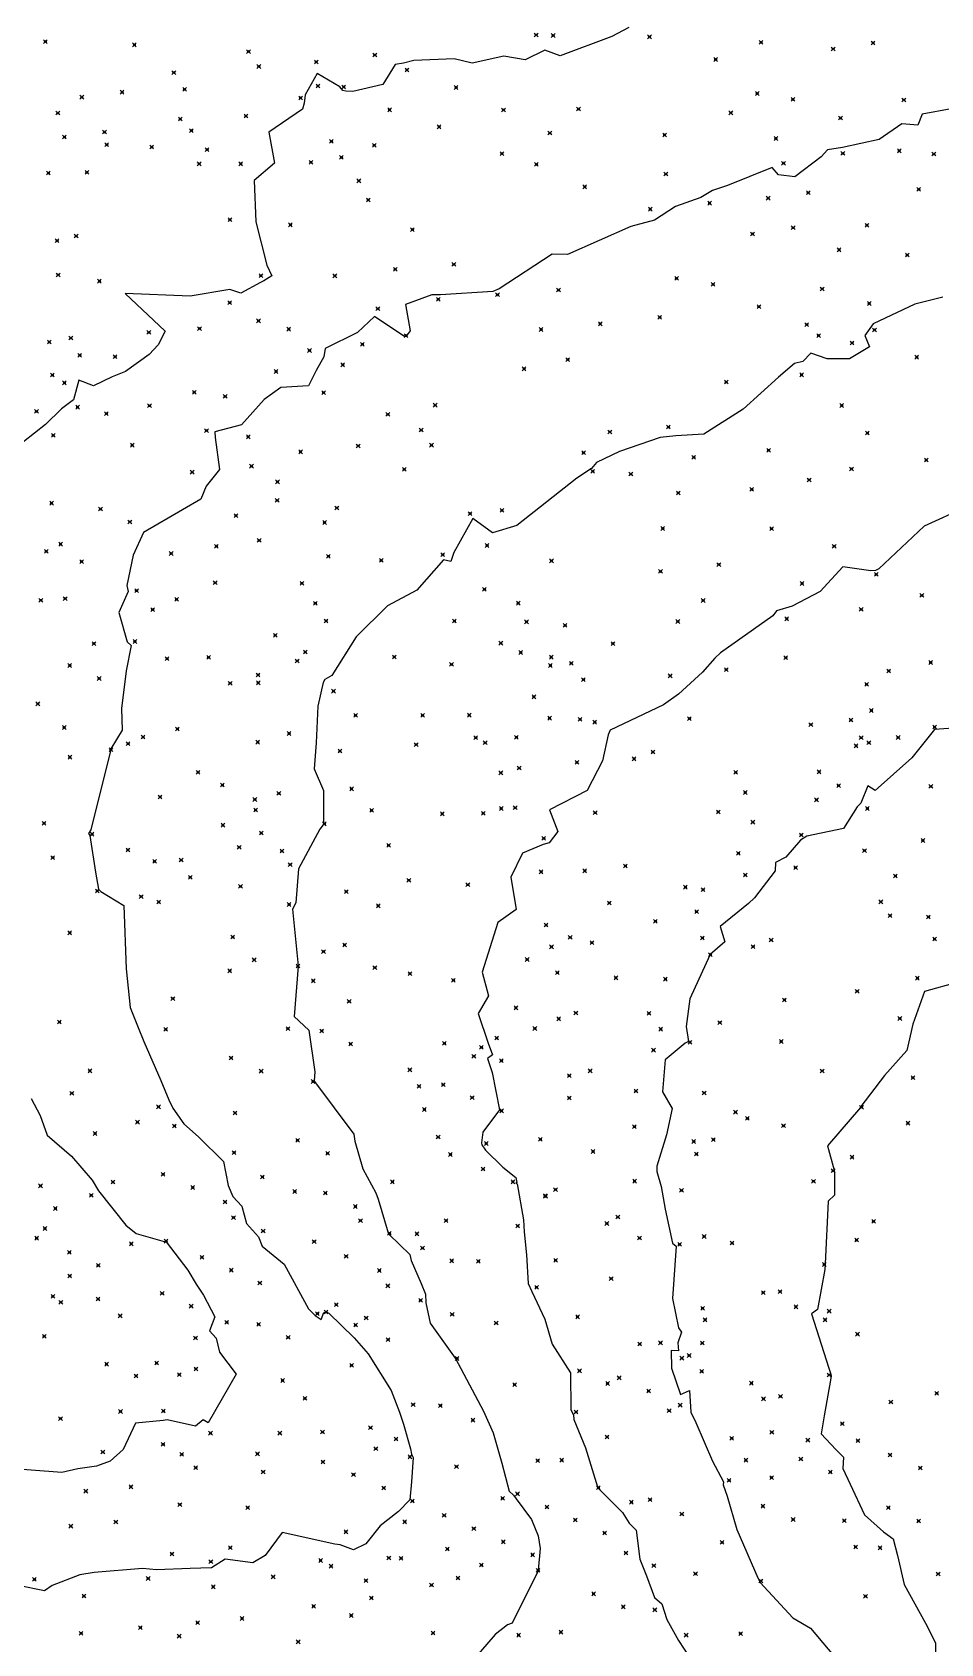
# Model space of a CAD drawing. Header units: inches. Extents: x 1411897 to 1412713, y 4930955 to 4931789.
# Drawn here: x 1412107.6 to 1412155.7, y 4931253.2 to 4931338.5 of the extents above; entities that cross this region are included whole.
import ezdxf

# ---------------------------------------------------------------- set-up
doc = ezdxf.new("R2010")
doc.units = ezdxf.units.IN
doc.header["$MEASUREMENT"] = 0
doc.header["$PDMODE"] = 35
doc.header["$PDSIZE"] = 0.1

msp = doc.modelspace()

# ---------------------------------------------------------------- linework, layer by layer
at = {"color": 2, "true_color": 0xf1eb1f}
for p, q in [((1412138.26, 4931338.297), (1412135.518, 4931337.271)), ((1412139.145, 4931338.771), (1412138.26, 4931338.297)), ((1412134.709, 4931337.567), (1412133.673, 4931337.047)), ((1412135.518, 4931337.271), (1412134.709, 4931337.567)), ((1412126.792, 4931336.807), (1412126.13, 4931335.748)), ((1412127.223, 4931336.871), (1412126.792, 4931336.807)), ((1412127.78, 4931337.021), (1412127.223, 4931336.871)), ((1412129.902, 4931337.105), (1412127.78, 4931337.021)), ((1412130.861, 4931336.882), (1412129.902, 4931337.105)), ((1412132.534, 4931337.245), (1412130.861, 4931336.882)), ((1412133.673, 4931337.047), (1412132.534, 4931337.245)), ((1412122.654, 4931336.324), (1412122.02, 4931335.204)), ((1412123.856, 4931335.628), (1412122.654, 4931336.324)), ((1412124.019, 4931335.436), (1412123.856, 4931335.628)), ((1412126.13, 4931335.748), (1412124.546, 4931335.378)), ((1412121.976, 4931334.764), (1412121.877, 4931334.438)), ((1412122.02, 4931335.204), (1412121.976, 4931334.764)), ((1412124.176, 4931335.399), (1412124.019, 4931335.436)), ((1412124.546, 4931335.378), (1412124.176, 4931335.399)), ((1412121.877, 4931334.438), (1412120.09, 4931333.225)), ((1412154.674, 4931334.17), (1412154.452, 4931333.595)), ((1412156.223, 4931334.467), (1412154.674, 4931334.17)), ((1412120.09, 4931333.225), (1412120.401, 4931331.589)), ((1412153.598, 4931333.675), (1412152.4, 4931332.835)), ((1412154.452, 4931333.595), (1412153.598, 4931333.675)), ((1412149.661, 4931332.283), (1412149.342, 4931331.912)), ((1412150.46, 4931332.418), (1412149.661, 4931332.283)), ((1412152.4, 4931332.835), (1412150.46, 4931332.418)), ((1412120.401, 4931331.589), (1412119.322, 4931330.675)), ((1412146.741, 4931331.356), (1412144.384, 4931330.4)), ((1412147.07, 4931330.963), (1412146.741, 4931331.356)), ((1412149.342, 4931331.912), (1412147.94, 4931330.865)), ((1412119.322, 4931330.675), (1412119.419, 4931328.474)), ((1412147.94, 4931330.865), (1412147.07, 4931330.963)), ((1412142.969, 4931329.776), (1412141.627, 4931329.286)), ((1412143.586, 4931330.137), (1412142.969, 4931329.776)), ((1412144.384, 4931330.4), (1412143.586, 4931330.137)), ((1412141.627, 4931329.286), (1412140.512, 4931328.565)), ((1412119.419, 4931328.474), (1412119.999, 4931326.18)), ((1412139.255, 4931328.239), (1412135.91, 4931326.757)), ((1412140.512, 4931328.565), (1412139.255, 4931328.239)), ((1412135.095, 4931326.773), (1412132.293, 4931324.931)), ((1412135.91, 4931326.757), (1412135.095, 4931326.773)), ((1412120.262, 4931325.629), (1412119.826, 4931325.349)), ((1412119.999, 4931326.18), (1412120.262, 4931325.629)), ((1412115.939, 4931324.545), (1412112.5, 4931324.691)), ((1412112.5, 4931324.691), (1412114.606, 4931322.694)), ((1412118.032, 4931324.897), (1412115.939, 4931324.545)), ((1412118.619, 4931324.711), (1412118.032, 4931324.897)), ((1412119.661, 4931325.277), (1412118.619, 4931324.711)), ((1412119.826, 4931325.349), (1412119.661, 4931325.277)), ((1412128.729, 4931324.618), (1412127.337, 4931324.109)), ((1412129.178, 4931324.623), (1412128.729, 4931324.618)), ((1412131.959, 4931324.788), (1412129.178, 4931324.623)), ((1412132.293, 4931324.931), (1412131.959, 4931324.788)), ((1412127.337, 4931324.109), (1412127.588, 4931322.716)), ((1412154.287, 4931324.119), (1412152.094, 4931323.09)), ((1412155.777, 4931324.502), (1412154.287, 4931324.119)), ((1412125.693, 4931323.475), (1412124.797, 4931322.627)), ((1412127.25, 4931322.438), (1412125.693, 4931323.475)), ((1412152.094, 4931323.09), (1412151.637, 4931322.457)), ((1412114.243, 4931321.979), (1412113.759, 4931321.462)), ((1412114.606, 4931322.694), (1412114.243, 4931321.979)), ((1412124.797, 4931322.627), (1412123.085, 4931321.768)), ((1412127.347, 4931322.404), (1412127.25, 4931322.438)), ((1412127.374, 4931322.426), (1412127.347, 4931322.404)), ((1412127.588, 4931322.716), (1412127.374, 4931322.426)), ((1412151.637, 4931322.457), (1412151.887, 4931321.869)), ((1412113.759, 4931321.462), (1412112.508, 4931320.56)), ((1412123.017, 4931321.339), (1412122.604, 4931320.617)), ((1412123.085, 4931321.768), (1412123.017, 4931321.339)), ((1412148.796, 4931321.526), (1412148.371, 4931321.082)), ((1412149.653, 4931321.236), (1412148.796, 4931321.526)), ((1412150.832, 4931321.237), (1412149.653, 4931321.236)), ((1412151.887, 4931321.869), (1412150.832, 4931321.237)), ((1412111.798, 4931320.28), (1412110.823, 4931319.807)), ((1412112.508, 4931320.56), (1412111.798, 4931320.28)), ((1412122.604, 4931320.617), (1412122.202, 4931319.795)), ((1412147.067, 4931320.263), (1412145.204, 4931318.559)), ((1412147.918, 4931320.99), (1412147.067, 4931320.263)), ((1412148.371, 4931321.082), (1412147.918, 4931320.99)), ((1412110.038, 4931320.107), (1412109.768, 4931319.06)), ((1412110.823, 4931319.807), (1412110.038, 4931320.107)), ((1412120.737, 4931319.718), (1412119.852, 4931319.082)), ((1412122.202, 4931319.795), (1412120.737, 4931319.718)), ((1412109.13, 4931318.584), (1412108.285, 4931317.757)), ((1412109.768, 4931319.06), (1412109.13, 4931318.584)), ((1412119.852, 4931319.082), (1412118.649, 4931317.733)), ((1412145.204, 4931318.559), (1412143.121, 4931317.25)), ((1412108.285, 4931317.757), (1412107.111, 4931316.838)), ((1412118.649, 4931317.733), (1412117.248, 4931317.363)), ((1412117.248, 4931317.363), (1412117.263, 4931317.064)), ((1412117.263, 4931317.064), (1412117.494, 4931315.378)), ((1412140.808, 4931317.067), (1412138.668, 4931316.319)), ((1412141.647, 4931317.146), (1412140.808, 4931317.067)), ((1412143.121, 4931317.25), (1412141.647, 4931317.146)), ((1412138.668, 4931316.319), (1412137.442, 4931315.742)), ((1412117.494, 4931315.378), (1412116.784, 4931314.493)), ((1412137.172, 4931315.419), (1412136.41, 4931314.922)), ((1412137.442, 4931315.742), (1412137.172, 4931315.419)), ((1412116.784, 4931314.493), (1412116.504, 4931313.81)), ((1412136.41, 4931314.922), (1412133.22, 4931312.415)), ((1412116.504, 4931313.81), (1412115.526, 4931313.239)), ((1412115.526, 4931313.239), (1412113.47, 4931312.043)), ((1412130.89, 4931312.777), (1412129.899, 4931310.985)), ((1412131.936, 4931312.023), (1412130.89, 4931312.777)), ((1412156.952, 4931313.369), (1412154.783, 4931312.38)), ((1412113.47, 4931312.043), (1412112.914, 4931310.841)), ((1412133.22, 4931312.415), (1412131.936, 4931312.023)), ((1412154.783, 4931312.38), (1412152.38, 4931310.118)), ((1412129.899, 4931310.985), (1412129.735, 4931310.5)), ((1412112.914, 4931310.841), (1412112.582, 4931309.234)), ((1412129.347, 4931310.593), (1412127.941, 4931308.991)), ((1412129.735, 4931310.5), (1412129.347, 4931310.593)), ((1412150.489, 4931310.215), (1412149.275, 4931308.922)), ((1412151.959, 4931310.014), (1412150.489, 4931310.215)), ((1412152.203, 4931310.019), (1412151.959, 4931310.014)), ((1412152.38, 4931310.118), (1412152.203, 4931310.019)), ((1412112.582, 4931309.234), (1412112.656, 4931308.911)), ((1412112.656, 4931308.911), (1412112.166, 4931307.803)), ((1412127.941, 4931308.991), (1412126.375, 4931308.156)), ((1412149.275, 4931308.922), (1412147.799, 4931308.138)), ((1412112.166, 4931307.803), (1412112.608, 4931306.25)), ((1412126.375, 4931308.156), (1412124.715, 4931306.522)), ((1412146.773, 4931307.632), (1412144.014, 4931305.667)), ((1412146.974, 4931307.898), (1412146.773, 4931307.632)), ((1412147.799, 4931308.138), (1412146.974, 4931307.898)), ((1412112.807, 4931306.059), (1412112.539, 4931304.725)), ((1412112.608, 4931306.25), (1412112.807, 4931306.059)), ((1412124.715, 4931306.522), (1412123.433, 4931304.467)), ((1412143.708, 4931305.38), (1412143.059, 4931304.641)), ((1412144.014, 4931305.667), (1412143.708, 4931305.38)), ((1412112.539, 4931304.725), (1412112.309, 4931302.722)), ((1412122.967, 4931304.101), (1412122.693, 4931302.852)), ((1412123.071, 4931304.264), (1412122.967, 4931304.101)), ((1412123.433, 4931304.467), (1412123.071, 4931304.264)), ((1412143.059, 4931304.641), (1412141.78, 4931303.475)), ((1412141.78, 4931303.475), (1412140.995, 4931302.921)), ((1412112.309, 4931302.722), (1412112.329, 4931301.583)), ((1412122.693, 4931302.852), (1412122.597, 4931300.907)), ((1412140.995, 4931302.921), (1412138.167, 4931301.581)), ((1412112.329, 4931301.583), (1412111.733, 4931300.595)), ((1412138.167, 4931301.581), (1412138.062, 4931301.336)), ((1412155.332, 4931301.609), (1412154.135, 4931300.104)), ((1412157.322, 4931301.745), (1412155.332, 4931301.609)), ((1412122.597, 4931300.907), (1412122.498, 4931299.525)), ((1412138.062, 4931301.336), (1412137.752, 4931299.954)), ((1412111.727, 4931300.548), (1412110.675, 4931296.297)), ((1412111.733, 4931300.595), (1412111.725, 4931300.557)), ((1412111.725, 4931300.557), (1412111.727, 4931300.548)), ((1412137.752, 4931299.954), (1412136.943, 4931298.392)), ((1412154.135, 4931300.104), (1412152.191, 4931298.378)), ((1412122.498, 4931299.525), (1412123.001, 4931298.378)), ((1412123.001, 4931298.378), (1412122.985, 4931296.657)), ((1412136.943, 4931298.392), (1412134.953, 4931297.359)), ((1412151.808, 4931298.633), (1412151.434, 4931297.705)), ((1412152.191, 4931298.378), (1412151.808, 4931298.633)), ((1412134.953, 4931297.359), (1412135.392, 4931296.221)), ((1412151.234, 4931297.523), (1412150.523, 4931296.373)), ((1412151.434, 4931297.705), (1412151.234, 4931297.523)), ((1412122.969, 4931296.574), (1412122.799, 4931296.332)), ((1412122.985, 4931296.657), (1412122.969, 4931296.574)), ((1412150.523, 4931296.373), (1412148.568, 4931295.959)), ((1412110.675, 4931296.297), (1412110.548, 4931296.114)), ((1412110.548, 4931296.114), (1412110.622, 4931296)), ((1412110.622, 4931296), (1412110.927, 4931294.07)), ((1412122.799, 4931296.332), (1412121.674, 4931294.246)), ((1412134.624, 4931295.518), (1412133.528, 4931295.075)), ((1412134.939, 4931295.621), (1412134.624, 4931295.518)), ((1412135.392, 4931296.221), (1412134.939, 4931295.621)), ((1412148.233, 4931295.759), (1412147.458, 4931294.857)), ((1412148.568, 4931295.959), (1412148.233, 4931295.759)), ((1412133.528, 4931295.075), (1412132.909, 4931293.799)), ((1412147.458, 4931294.857), (1412146.921, 4931294.566)), ((1412110.927, 4931294.07), (1412111.089, 4931293.163)), ((1412121.674, 4931294.246), (1412121.531, 4931292.431)), ((1412146.891, 4931294.14), (1412145.8, 4931292.705)), ((1412146.921, 4931294.566), (1412146.891, 4931294.14)), ((1412111.089, 4931293.163), (1412111.204, 4931293.046)), ((1412111.204, 4931293.046), (1412112.415, 4931292.3)), ((1412132.909, 4931293.799), (1412133.183, 4931292.08)), ((1412112.415, 4931292.3), (1412112.549, 4931288.945)), ((1412121.531, 4931292.431), (1412121.348, 4931292.106)), ((1412121.348, 4931292.106), (1412121.655, 4931289.098)), ((1412145.483, 4931292.404), (1412143.995, 4931291.193)), ((1412145.8, 4931292.705), (1412145.483, 4931292.404)), ((1412132.222, 4931291.393), (1412131.39, 4931288.769)), ((1412133.183, 4931292.08), (1412132.222, 4931291.393)), ((1412143.995, 4931291.193), (1412144.23, 4931290.377)), ((1412143.439, 4931289.673), (1412142.387, 4931287.364)), ((1412143.464, 4931289.702), (1412143.439, 4931289.673)), ((1412144.23, 4931290.377), (1412143.464, 4931289.702)), ((1412112.549, 4931288.945), (1412112.757, 4931286.903)), ((1412121.65, 4931289.081), (1412121.448, 4931286.418)), ((1412121.655, 4931289.098), (1412121.65, 4931289.081)), ((1412131.39, 4931288.769), (1412131.727, 4931287.521)), ((1412156.582, 4931288.239), (1412154.796, 4931287.754)), ((1412131.727, 4931287.521), (1412131.187, 4931286.581)), ((1412142.387, 4931287.364), (1412142.187, 4931285.901)), ((1412154.796, 4931287.754), (1412154.188, 4931286.02)), ((1412112.757, 4931286.903), (1412113.19, 4931285.84)), ((1412121.448, 4931286.418), (1412122.224, 4931285.705)), ((1412131.187, 4931286.581), (1412131.716, 4931285.011)), ((1412113.19, 4931285.84), (1412113.481, 4931285.107)), ((1412122.224, 4931285.705), (1412122.528, 4931283.49)), ((1412142.187, 4931285.901), (1412142.307, 4931285.097)), ((1412154.188, 4931286.02), (1412153.874, 4931284.619)), ((1412113.481, 4931285.107), (1412114.39, 4931283.038)), ((1412131.716, 4931285.011), (1412131.944, 4931284.392)), ((1412142.133, 4931285.004), (1412141.071, 4931284.125)), ((1412142.307, 4931285.097), (1412142.133, 4931285.004)), ((1412153.874, 4931284.619), (1412152.692, 4931283.292)), ((1412131.944, 4931284.392), (1412131.68, 4931284.2)), ((1412131.68, 4931284.2), (1412131.923, 4931283.467)), ((1412141.071, 4931284.125), (1412140.934, 4931282.441)), ((1412114.39, 4931283.038), (1412114.807, 4931282.009)), ((1412122.528, 4931283.49), (1412122.5, 4931283.04)), ((1412122.5, 4931283.04), (1412122.513, 4931282.989)), ((1412122.513, 4931282.989), (1412122.512, 4931282.977)), ((1412122.512, 4931282.977), (1412124.599, 4931280.199)), ((1412131.923, 4931283.467), (1412132.3, 4931281.484)), ((1412152.692, 4931283.292), (1412151.428, 4931281.659)), ((1412107.513, 4931282.09), (1412107.993, 4931281.178)), ((1412114.807, 4931282.009), (1412115.022, 4931281.58)), ((1412140.934, 4931282.441), (1412141.449, 4931281.56)), ((1412107.993, 4931281.178), (1412108.363, 4931280.15)), ((1412115.022, 4931281.58), (1412115.599, 4931280.737)), ((1412132.3, 4931281.484), (1412131.423, 4931280.308)), ((1412141.449, 4931281.56), (1412141.151, 4931280.168)), ((1412151.413, 4931281.606), (1412149.662, 4931279.578)), ((1412151.428, 4931281.659), (1412151.413, 4931281.606)), ((1412115.599, 4931280.737), (1412116.371, 4931280.063)), ((1412124.599, 4931280.199), (1412124.65, 4931279.832)), ((1412131.423, 4931280.308), (1412131.352, 4931279.734)), ((1412141.151, 4931280.168), (1412140.637, 4931278.499)), ((1412108.363, 4931280.15), (1412109.65, 4931279.032)), ((1412116.371, 4931280.063), (1412117.702, 4931278.748)), ((1412124.65, 4931279.832), (1412125.075, 4931278.359)), ((1412131.352, 4931279.734), (1412131.369, 4931279.626)), ((1412131.369, 4931279.626), (1412131.566, 4931279.352)), ((1412131.566, 4931279.352), (1412132.478, 4931278.451)), ((1412149.662, 4931279.578), (1412150.018, 4931278.294)), ((1412109.65, 4931279.032), (1412110.749, 4931277.767)), ((1412117.702, 4931278.748), (1412117.94, 4931277.48)), ((1412140.637, 4931278.499), (1412140.639, 4931278.226)), ((1412110.749, 4931277.767), (1412111.09, 4931277.197)), ((1412125.075, 4931278.359), (1412125.758, 4931277.085)), ((1412132.478, 4931278.451), (1412133.165, 4931277.895)), ((1412133.165, 4931277.895), (1412133.232, 4931277.631)), ((1412133.232, 4931277.631), (1412133.17, 4931277.606)), ((1412133.17, 4931277.606), (1412133.241, 4931277.571)), ((1412140.639, 4931278.226), (1412140.873, 4931277.431)), ((1412150.018, 4931278.294), (1412150.036, 4931278.177)), ((1412150.036, 4931278.177), (1412150.04, 4931276.96)), ((1412111.09, 4931277.197), (1412112.526, 4931275.383)), ((1412117.94, 4931277.48), (1412118.199, 4931276.889)), ((1412118.199, 4931276.889), (1412118.661, 4931276.385)), ((1412125.758, 4931277.085), (1412125.879, 4931276.747)), ((1412133.241, 4931277.571), (1412133.578, 4931275.667)), ((1412140.873, 4931277.431), (1412141.069, 4931276.232)), ((1412150.04, 4931276.96), (1412149.702, 4931276.648)), ((1412118.661, 4931276.385), (1412118.916, 4931275.47)), ((1412125.879, 4931276.747), (1412126.422, 4931274.975)), ((1412141.069, 4931276.232), (1412141.473, 4931274.419)), ((1412149.702, 4931276.648), (1412149.551, 4931273.338)), ((1412112.526, 4931275.383), (1412113.068, 4931274.934)), ((1412118.916, 4931275.47), (1412119.551, 4931274.765)), ((1412133.578, 4931275.667), (1412133.611, 4931275.031)), ((1412113.068, 4931274.934), (1412114.558, 4931274.522)), ((1412114.558, 4931274.522), (1412114.657, 4931274.491)), ((1412114.657, 4931274.491), (1412115.805, 4931272.997)), ((1412119.551, 4931274.765), (1412119.748, 4931274.268)), ((1412119.748, 4931274.268), (1412120.918, 4931273.307)), ((1412126.422, 4931274.975), (1412126.426, 4931274.921)), ((1412126.426, 4931274.921), (1412126.464, 4931274.889)), ((1412126.464, 4931274.889), (1412127.562, 4931273.822)), ((1412133.611, 4931275.031), (1412133.744, 4931273.801)), ((1412141.653, 4931274.267), (1412141.46, 4931271.499)), ((1412141.473, 4931274.419), (1412141.653, 4931274.267)), ((1412127.562, 4931273.822), (1412127.629, 4931273.513)), ((1412127.629, 4931273.513), (1412128.162, 4931272.294)), ((1412133.744, 4931273.801), (1412133.824, 4931272.29)), ((1412115.805, 4931272.997), (1412116.247, 4931272.257)), ((1412120.918, 4931273.307), (1412122.194, 4931270.953)), ((1412149.529, 4931273.026), (1412149.134, 4931270.912)), ((1412149.551, 4931273.338), (1412149.529, 4931273.026)), ((1412116.247, 4931272.257), (1412116.642, 4931271.678)), ((1412116.642, 4931271.678), (1412117.243, 4931270.523)), ((1412128.162, 4931272.294), (1412128.392, 4931271.732)), ((1412128.392, 4931271.732), (1412128.408, 4931271.277)), ((1412133.824, 4931272.29), (1412134.018, 4931271.868)), ((1412134.018, 4931271.868), (1412134.716, 4931270.398)), ((1412122.194, 4931270.953), (1412122.552, 4931270.604)), ((1412123.007, 4931270.759), (1412123.158, 4931270.8)), ((1412123.158, 4931270.8), (1412123.273, 4931270.717)), ((1412128.408, 4931271.277), (1412128.632, 4931270.198)), ((1412141.46, 4931271.499), (1412141.789, 4931269.937)), ((1412149.134, 4931270.912), (1412148.827, 4931270.689)), ((1412117.243, 4931270.523), (1412116.96, 4931269.782)), ((1412122.552, 4931270.604), (1412122.877, 4931270.386)), ((1412122.877, 4931270.386), (1412123.007, 4931270.759)), ((1412123.273, 4931270.717), (1412124.623, 4931269.414)), ((1412128.632, 4931270.198), (1412129.964, 4931268.346)), ((1412134.716, 4931270.398), (1412135.097, 4931269.082)), ((1412141.789, 4931269.937), (1412141.941, 4931269.724)), ((1412148.827, 4931270.689), (1412149.733, 4931267.809)), ((1412116.96, 4931269.782), (1412117.315, 4931269.399)), ((1412117.315, 4931269.399), (1412117.495, 4931268.662)), ((1412124.623, 4931269.414), (1412125.355, 4931268.577)), ((1412135.097, 4931269.082), (1412136.061, 4931267.568)), ((1412141.941, 4931269.724), (1412141.753, 4931269.146)), ((1412141.753, 4931269.146), (1412141.789, 4931268.727)), ((1412117.495, 4931268.662), (1412118.364, 4931267.488)), ((1412125.355, 4931268.577), (1412126.579, 4931266.621)), ((1412129.964, 4931268.346), (1412130.015, 4931268.273)), ((1412130.015, 4931268.273), (1412130.026, 4931268.224)), ((1412130.026, 4931268.224), (1412130.126, 4931268.064)), ((1412141.789, 4931268.727), (1412141.398, 4931268.743)), ((1412141.398, 4931268.743), (1412141.417, 4931267.803)), ((1412118.364, 4931267.488), (1412116.885, 4931264.921)), ((1412130.126, 4931268.064), (1412131.458, 4931265.535)), ((1412136.061, 4931267.568), (1412136.079, 4931265.615)), ((1412141.417, 4931267.803), (1412141.891, 4931266.418)), ((1412149.733, 4931267.809), (1412149.824, 4931267.542)), ((1412149.824, 4931267.542), (1412149.863, 4931267.405)), ((1412149.863, 4931267.405), (1412149.833, 4931267.176)), ((1412126.579, 4931266.621), (1412127.01, 4931265.486)), ((1412141.891, 4931266.418), (1412142.364, 4931266.626)), ((1412142.364, 4931266.626), (1412142.433, 4931265.489)), ((1412149.833, 4931267.176), (1412149.49, 4931265.296)), ((1412113.044, 4931264.906), (1412112.395, 4931263.509)), ((1412114.514, 4931265.043), (1412113.044, 4931264.906)), ((1412114.717, 4931265.075), (1412114.514, 4931265.043)), ((1412116.224, 4931264.739), (1412114.717, 4931265.075)), ((1412116.629, 4931265.085), (1412116.224, 4931264.739)), ((1412116.885, 4931264.921), (1412116.629, 4931265.085)), ((1412127.01, 4931265.486), (1412127.222, 4931264.843)), ((1412127.222, 4931264.843), (1412127.596, 4931263.543)), ((1412131.458, 4931265.535), (1412131.975, 4931264.389)), ((1412136.079, 4931265.615), (1412136.225, 4931265.319)), ((1412136.225, 4931265.319), (1412136.242, 4931265.093)), ((1412136.242, 4931265.093), (1412136.867, 4931263.589)), ((1412142.433, 4931265.489), (1412142.698, 4931264.939)), ((1412142.698, 4931264.939), (1412143.59, 4931262.883)), ((1412149.49, 4931265.296), (1412149.331, 4931264.335)), ((1412131.975, 4931264.389), (1412132.437, 4931262.779)), ((1412149.331, 4931264.335), (1412150.115, 4931263.509)), ((1412112.395, 4931263.509), (1412111.706, 4931262.881)), ((1412127.596, 4931263.543), (1412127.656, 4931263.265)), ((1412127.656, 4931263.265), (1412127.734, 4931263.085)), ((1412136.867, 4931263.589), (1412137.49, 4931261.527)), ((1412150.115, 4931263.509), (1412150.523, 4931263.109)), ((1412150.523, 4931263.109), (1412150.488, 4931262.502)), ((1412109.135, 4931262.289), (1412105.897, 4931262.543)), ((1412109.996, 4931262.488), (1412109.135, 4931262.289)), ((1412110.984, 4931262.621), (1412109.996, 4931262.488)), ((1412111.706, 4931262.881), (1412110.984, 4931262.621)), ((1412127.734, 4931263.085), (1412127.644, 4931261.794)), ((1412132.437, 4931262.779), (1412132.827, 4931261.304)), ((1412143.59, 4931262.883), (1412144.16, 4931261.797)), ((1412150.488, 4931262.502), (1412150.863, 4931261.671)), ((1412127.644, 4931261.794), (1412127.56, 4931260.844)), ((1412137.49, 4931261.527), (1412137.521, 4931261.483)), ((1412137.521, 4931261.483), (1412137.525, 4931261.47)), ((1412137.525, 4931261.47), (1412137.547, 4931261.441)), ((1412137.547, 4931261.441), (1412138.817, 4931260.177)), ((1412144.16, 4931261.797), (1412144.14, 4931261.642)), ((1412144.14, 4931261.642), (1412144.367, 4931261.043)), ((1412150.863, 4931261.671), (1412151.625, 4931260.055)), ((1412127.56, 4931260.844), (1412126.956, 4931260.218)), ((1412132.827, 4931261.304), (1412133.057, 4931261.098)), ((1412133.057, 4931261.098), (1412133.184, 4931260.903)), ((1412133.184, 4931260.903), (1412134.001, 4931259.807)), ((1412144.367, 4931261.043), (1412144.866, 4931259.28)), ((1412126.956, 4931260.218), (1412125.994, 4931259.459)), ((1412134.001, 4931259.807), (1412134.363, 4931258.938)), ((1412138.817, 4931260.177), (1412139.17, 4931259.607)), ((1412151.625, 4931260.055), (1412152.625, 4931259.149)), ((1412120.798, 4931259.111), (1412119.911, 4931257.905)), ((1412123.597, 4931258.489), (1412120.798, 4931259.111)), ((1412125.994, 4931259.459), (1412125.239, 4931258.506)), ((1412134.363, 4931258.938), (1412134.466, 4931258.263)), ((1412139.17, 4931259.607), (1412139.544, 4931259.229)), ((1412139.544, 4931259.229), (1412139.74, 4931257.695)), ((1412144.866, 4931259.28), (1412145.981, 4931256.709)), ((1412152.625, 4931259.149), (1412153.14, 4931258.781)), ((1412123.877, 4931258.453), (1412123.597, 4931258.489)), ((1412124.574, 4931258.19), (1412123.877, 4931258.453)), ((1412125.239, 4931258.506), (1412124.574, 4931258.19)), ((1412134.466, 4931258.263), (1412134.358, 4931257.121)), ((1412153.14, 4931258.781), (1412153.367, 4931257.889)), ((1412113.409, 4931257.207), (1412110.847, 4931256.994)), ((1412114.159, 4931257.144), (1412113.409, 4931257.207)), ((1412115.932, 4931257.216), (1412114.159, 4931257.144)), ((1412117.062, 4931257.24), (1412115.932, 4931257.216)), ((1412117.796, 4931257.703), (1412117.062, 4931257.24)), ((1412119.249, 4931257.503), (1412117.796, 4931257.703)), ((1412119.911, 4931257.905), (1412119.249, 4931257.503)), ((1412139.74, 4931257.695), (1412140.081, 4931256.823)), ((1412153.367, 4931257.889), (1412153.736, 4931256.37)), ((1412108.22, 4931256.019), (1412106.836, 4931256.303)), ((1412108.631, 4931256.314), (1412108.22, 4931256.019)), ((1412110.101, 4931256.871), (1412108.631, 4931256.314)), ((1412110.847, 4931256.994), (1412110.101, 4931256.871)), ((1412134.324, 4931257.022), (1412132.987, 4931254.307)), ((1412134.367, 4931257.065), (1412134.324, 4931257.022)), ((1412134.358, 4931257.121), (1412134.36, 4931257.116)), ((1412134.36, 4931257.116), (1412134.377, 4931257.099)), ((1412134.377, 4931257.099), (1412134.367, 4931257.065)), ((1412140.081, 4931256.823), (1412140.516, 4931255.667)), ((1412145.981, 4931256.709), (1412146.063, 4931256.558)), ((1412146.063, 4931256.558), (1412146.108, 4931256.468)), ((1412146.108, 4931256.468), (1412147.839, 4931254.59)), ((1412153.736, 4931256.37), (1412154.853, 4931254.323)), ((1412140.516, 4931255.667), (1412140.893, 4931255.342)), ((1412140.893, 4931255.342), (1412141.165, 4931254.508)), ((1412147.839, 4931254.59), (1412148.762, 4931254.047)), ((1412132.739, 4931254.226), (1412132.073, 4931253.71)), ((1412132.987, 4931254.307), (1412132.739, 4931254.226)), ((1412141.165, 4931254.508), (1412141.774, 4931253.397)), ((1412148.762, 4931254.047), (1412150.647, 4931251.831)), ((1412154.853, 4931254.323), (1412155.38, 4931253.281)), ((1412132.073, 4931253.71), (1412130.972, 4931252.42)), ((1412141.774, 4931253.397), (1412142.676, 4931252.03)), ((1412155.38, 4931253.281), (1412155.367, 4931251.33))]:
    msp.add_line(p, q, dxfattribs=at)
for p in [(1412134.25, 4931338.37), (1412135.15, 4931338.34), (1412140.25, 4931338.27), (1412108.27, 4931338.02), (1412112.98, 4931337.85), (1412119.02, 4931337.49), (1412125.71, 4931337.31), (1412146.15, 4931337.98), (1412149.97, 4931337.63), (1412152.08, 4931337.95), (1412115.07, 4931336.38), (1412119.57, 4931336.7), (1412122.61, 4931336.94), (1412127.41, 4931336.52), (1412143.75, 4931337.07), (1412122.7, 4931335.67), (1412124.06, 4931335.62), (1412130.01, 4931335.59), (1412110.2, 4931335.08), (1412112.33, 4931335.34), (1412115.64, 4931335.49), (1412121.78, 4931335.04), (1412145.95, 4931335.27), (1412147.84, 4931334.96), (1412153.71, 4931334.93), (1412108.93, 4931334.24), (1412115.41, 4931333.92), (1412118.89, 4931334.08), (1412126.49, 4931334.41), (1412132.52, 4931334.4), (1412136.49, 4931334.45), (1412144.55, 4931334.25), (1412150.36, 4931333.97), (1412109.28, 4931332.97), (1412111.4, 4931333.23), (1412116, 4931333.31), (1412129.11, 4931333.51), (1412134.97, 4931333.18), (1412141.05, 4931333.08), (1412111.52, 4931332.56), (1412113.9, 4931332.44), (1412116.83, 4931332.3), (1412123.41, 4931332.74), (1412125.68, 4931332.53), (1412132.44, 4931332.09), (1412146.94, 4931332.89), (1412150.48, 4931332.1), (1412153.47, 4931332.24), (1412116.41, 4931331.55), (1412118.61, 4931331.55), (1412122.33, 4931331.63), (1412123.94, 4931331.89), (1412134.26, 4931331.52), (1412147.34, 4931331.58), (1412155.3, 4931332.07), (1412108.43, 4931331.06), (1412110.47, 4931331.1), (1412124.86, 4931330.65), (1412141.11, 4931331.01), (1412125.36, 4931329.64), (1412136.82, 4931330.33), (1412146.53, 4931329.73), (1412148.65, 4931330.02), (1412154.5, 4931330.2), (1412140.29, 4931329.15), (1412143.43, 4931329.47), (1412118.04, 4931328.59), (1412121.24, 4931328.32), (1412127.7, 4931328.07), (1412145.7, 4931327.84), (1412147.85, 4931328.17), (1412151.76, 4931328.3), (1412108.89, 4931327.48), (1412109.9, 4931327.73), (1412150.28, 4931327), (1412129.89, 4931326.23), (1412153.89, 4931326.72), (1412108.95, 4931325.67), (1412111.13, 4931325.34), (1412119.68, 4931325.63), (1412123.59, 4931325.62), (1412126.79, 4931325.97), (1412141.68, 4931325.49), (1412132.2, 4931324.62), (1412135.43, 4931324.87), (1412143.61, 4931325.17), (1412149.39, 4931324.93), (1412118.03, 4931324.2), (1412125.87, 4931323.88), (1412129.07, 4931324.38), (1412146.04, 4931323.99), (1412151.88, 4931324.16), (1412116.43, 4931322.83), (1412119.55, 4931323.24), (1412121.15, 4931322.8), (1412134.51, 4931322.78), (1412137.64, 4931323.08), (1412140.79, 4931323.43), (1412148.57, 4931323.04), (1412152.16, 4931322.76), (1412108.48, 4931322.12), (1412109.62, 4931322.33), (1412113.75, 4931322.63), (1412125.05, 4931322), (1412127.36, 4931322.46), (1412149.2, 4931322.46), (1412150.97, 4931322.07), (1412110.09, 4931321.42), (1412111.96, 4931321.34), (1412122.25, 4931321.67), (1412135.92, 4931321.19), (1412154.39, 4931321.32), (1412108.64, 4931320.37), (1412120.48, 4931320.56), (1412124.01, 4931320.91), (1412133.61, 4931320.7), (1412148.3, 4931320.38), (1412109.28, 4931319.96), (1412116.15, 4931319.46), (1412123, 4931319.44), (1412144.31, 4931320), (1412107.8, 4931318.45), (1412109.98, 4931318.67), (1412113.78, 4931318.75), (1412117.79, 4931319.24), (1412128.9, 4931318.78), (1412150.42, 4931318.76), (1412111.5, 4931318.33), (1412126.4, 4931318.29), (1412141.25, 4931317.62), (1412108.69, 4931317.18), (1412116.8, 4931317.43), (1412119.01, 4931317.1), (1412128.16, 4931317.46), (1412138.15, 4931317.36), (1412151.78, 4931317.3), (1412112.87, 4931316.66), (1412121.78, 4931316.31), (1412124.83, 4931316.62), (1412128.71, 4931316.66), (1412136.76, 4931316.26), (1412142.59, 4931316.02), (1412146.55, 4931316.39), (1412116.04, 4931315.23), (1412119.18, 4931315.55), (1412127.27, 4931315.38), (1412137.24, 4931315.28), (1412139.26, 4931315.13), (1412150.94, 4931315.4), (1412154.9, 4931315.87), (1412120.56, 4931314.72), (1412145.66, 4931314.32), (1412148.7, 4931314.82), (1412108.6, 4931313.59), (1412120.54, 4931313.74), (1412123.7, 4931313.34), (1412141.77, 4931314.13), (1412111.19, 4931313.28), (1412112.74, 4931312.6), (1412118.36, 4931312.93), (1412123.05, 4931312.57), (1412130.75, 4931313.04), (1412132.44, 4931313.21), (1412119.59, 4931311.62), (1412140.95, 4931312.25), (1412146.71, 4931312.24), (1412108.32, 4931311.04), (1412109.08, 4931311.42), (1412114.93, 4931310.93), (1412117.32, 4931311.31), (1412123.25, 4931310.78), (1412129.3, 4931310.86), (1412131.65, 4931311.35), (1412150.02, 4931311.31), (1412110.19, 4931310.5), (1412126.05, 4931310.56), (1412135.06, 4931310.54), (1412140.83, 4931309.98), (1412143.92, 4931310.34), (1412117.26, 4931309.38), (1412121.85, 4931309.35), (1412148.32, 4931309.34), (1412152.25, 4931309.82), (1412108.03, 4931308.45), (1412109.32, 4931308.54), (1412113.1, 4931308.96), (1412115.22, 4931308.5), (1412122.56, 4931308.29), (1412131.51, 4931309.03), (1412133.3, 4931308.3), (1412143.09, 4931308.44), (1412154.66, 4931308.71), (1412113.95, 4931307.96), (1412123.13, 4931307.36), (1412147.51, 4931307.47), (1412151.45, 4931307.97), (1412120.44, 4931306.6), (1412129.92, 4931307.35), (1412133.74, 4931307.31), (1412135.78, 4931307.12), (1412141.75, 4931307.33), (1412110.84, 4931306.16), (1412113.01, 4931306.27), (1412122.03, 4931305.71), (1412132.38, 4931306.18), (1412133.43, 4931305.69), (1412138.31, 4931306.16), (1412109.56, 4931305), (1412114.71, 4931305.36), (1412116.91, 4931305.43), (1412121.6, 4931305.24), (1412126.74, 4931305.45), (1412129.77, 4931305.06), (1412135, 4931305), (1412135.05, 4931305.44), (1412136.11, 4931305.12), (1412147.46, 4931305.41), (1412155.13, 4931305.16), (1412111.12, 4931304.31), (1412118.05, 4931304.06), (1412119.53, 4931304.5), (1412119.54, 4931304.08), (1412136.75, 4931304.25), (1412141.34, 4931304.45), (1412144.31, 4931304.78), (1412151.74, 4931304), (1412152.91, 4931304.71), (1412123.52, 4931303.64), (1412134.13, 4931303.34), (1412107.87, 4931302.97), (1412124.69, 4931302.36), (1412128.24, 4931302.36), (1412130.71, 4931302.37), (1412151.99, 4931302.62), (1412109.27, 4931301.72), (1412115.26, 4931301.64), (1412121.17, 4931301.4), (1412134.96, 4931302.21), (1412136.57, 4931302.15), (1412137.35, 4931302), (1412142.36, 4931302.19), (1412148.79, 4931301.87), (1412150.91, 4931302.11), (1412155.34, 4931301.74), (1412111.74, 4931300.55), (1412112.65, 4931300.86), (1412113.44, 4931301.21), (1412119.51, 4931300.94), (1412127.9, 4931300.81), (1412131.05, 4931301.18), (1412131.55, 4931300.91), (1412133.2, 4931301.2), (1412151.18, 4931300.75), (1412151.45, 4931301.18), (1412151.86, 4931300.91), (1412153.41, 4931301.19), (1412109.57, 4931300.15), (1412123.86, 4931300.47), (1412136.41, 4931299.87), (1412139.43, 4931300.06), (1412140.43, 4931300.42), (1412116.35, 4931299.35), (1412132.38, 4931299.32), (1412133.35, 4931299.57), (1412144.81, 4931299.34), (1412149.22, 4931299.37), (1412114.34, 4931298.04), (1412117.64, 4931298.67), (1412120.63, 4931298.23), (1412124.48, 4931298.47), (1412145.32, 4931298.28), (1412150.26, 4931298.64), (1412155.14, 4931298.6), (1412119.36, 4931297.91), (1412119.4, 4931297.35), (1412125.54, 4931297.33), (1412129.28, 4931297.15), (1412131.45, 4931297.18), (1412132.4, 4931297.43), (1412133.14, 4931297.47), (1412137.37, 4931297.21), (1412143.89, 4931297.25), (1412149.09, 4931297.89), (1412151.78, 4931297.43), (1412108.2, 4931296.65), (1412117.67, 4931296.55), (1412123.04, 4931296.62), (1412145.72, 4931296.71), (1412110.74, 4931296.07), (1412119.7, 4931296.13), (1412126.44, 4931295.48), (1412134.65, 4931295.85), (1412148.28, 4931296.03), (1412154.72, 4931295.74), (1412108.66, 4931294.83), (1412112.64, 4931295.24), (1412114.05, 4931294.63), (1412115.46, 4931294.7), (1412118.53, 4931295.38), (1412120.79, 4931295.18), (1412144.95, 4931295.06), (1412151.63, 4931295.2), (1412115.94, 4931293.79), (1412121.23, 4931294.46), (1412134.51, 4931294.08), (1412136.82, 4931294.13), (1412138.97, 4931294.39), (1412145.32, 4931293.91), (1412147.98, 4931294.3), (1412153.26, 4931293.86), (1412111.02, 4931293.07), (1412118.6, 4931293.31), (1412124.2, 4931293.03), (1412127.51, 4931293.63), (1412130.63, 4931293.4), (1412142.15, 4931293.27), (1412143.08, 4931293.13), (1412113.34, 4931292.77), (1412114.27, 4931292.48), (1412121.17, 4931292.35), (1412125.89, 4931292.28), (1412138.12, 4931292.43), (1412152.49, 4931292.49), (1412134.77, 4931291.26), (1412140.56, 4931291.46), (1412142.74, 4931291.97), (1412152.98, 4931291.76), (1412155.01, 4931291.69), (1412109.56, 4931290.85), (1412118.19, 4931290.63), (1412136.05, 4931290.61), (1412137.2, 4931290.33), (1412143.05, 4931290.58), (1412146.69, 4931290.47), (1412155.34, 4931290.52), (1412122.99, 4931289.86), (1412124.11, 4931290.21), (1412135.06, 4931290.11), (1412143.47, 4931289.69), (1412145.73, 4931290.12), (1412118.03, 4931288.84), (1412119.32, 4931289.42), (1412121.64, 4931289.09), (1412125.71, 4931289.01), (1412127.57, 4931288.69), (1412133.77, 4931289.44), (1412135.37, 4931288.74), (1412122.45, 4931288.31), (1412129.87, 4931288.34), (1412138.47, 4931288.47), (1412141.09, 4931288.4), (1412151.24, 4931287.76), (1412154.43, 4931288.45), (1412115.02, 4931287.37), (1412124.35, 4931287.22), (1412147.39, 4931287.3), (1412109.01, 4931286.13), (1412133.18, 4931286.88), (1412135.44, 4931286.3), (1412136.35, 4931286.61), (1412140.22, 4931286.59), (1412143.97, 4931286.1), (1412153.5, 4931286.32), (1412114.64, 4931285.74), (1412121.11, 4931285.78), (1412122.9, 4931285.66), (1412132.16, 4931285.28), (1412134.18, 4931285.79), (1412140.84, 4931285.75), (1412124.43, 4931284.97), (1412129.39, 4931285), (1412131.35, 4931284.79), (1412140.46, 4931284.64), (1412142.39, 4931285.06), (1412147.22, 4931285.1), (1412110.63, 4931283.55), (1412118.1, 4931284.23), (1412119.69, 4931283.53), (1412127.56, 4931283.6), (1412130.95, 4931284.32), (1412132.41, 4931284.08), (1412137.11, 4931283.55), (1412149.39, 4931283.54), (1412122.44, 4931282.98), (1412128.05, 4931282.73), (1412129.33, 4931282.81), (1412136, 4931283.29), (1412154.19, 4931283.18), (1412109.67, 4931282.36), (1412130.86, 4931282.13), (1412136, 4931282.11), (1412139.53, 4931282.48), (1412143.14, 4931282.38), (1412114.26, 4931281.64), (1412118.31, 4931281.32), (1412128.33, 4931281.5), (1412132.42, 4931281.43), (1412144.8, 4931281.36), (1412145.43, 4931281.03), (1412151.47, 4931281.62), (1412110.9, 4931280.23), (1412113.15, 4931280.83), (1412115.1, 4931280.63), (1412139.45, 4931280.59), (1412147.34, 4931280.64), (1412153.93, 4931280.78), (1412118.26, 4931279.22), (1412121.62, 4931279.87), (1412129.06, 4931280.04), (1412131.61, 4931279.7), (1412134.47, 4931279.92), (1412137.26, 4931279.28), (1412142.59, 4931279.81), (1412143.63, 4931279.91), (1412123.21, 4931279.18), (1412129.71, 4931279.12), (1412142.73, 4931279.14), (1412150.97, 4931278.98), (1412111.85, 4931277.66), (1412114.5, 4931278.07), (1412119.76, 4931277.93), (1412126.64, 4931277.67), (1412131.44, 4931278.35), (1412133.02, 4931277.67), (1412139.46, 4931277.71), (1412148.93, 4931277.7), (1412149.97, 4931278.26), (1412108.01, 4931277.46), (1412110.7, 4931276.96), (1412116.07, 4931277.37), (1412121.47, 4931277.16), (1412123.09, 4931277.08), (1412134.73, 4931276.94), (1412134.74, 4931276.9), (1412135.27, 4931277.26), (1412141.94, 4931277.22), (1412108.8, 4931276.26), (1412117.78, 4931276.61), (1412124.68, 4931276.37), (1412138.57, 4931275.81), (1412108.25, 4931275.2), (1412118.23, 4931275.78), (1412119.8, 4931275.07), (1412124.95, 4931275.62), (1412126.48, 4931274.95), (1412129.48, 4931275.62), (1412133.27, 4931275.34), (1412137.99, 4931275.47), (1412152.11, 4931275.58), (1412107.81, 4931274.69), (1412112.82, 4931274.39), (1412114.66, 4931274.53), (1412122.5, 4931274.51), (1412127.94, 4931274.92), (1412128.23, 4931274.17), (1412139.72, 4931274.7), (1412141.84, 4931274.36), (1412143.14, 4931274.78), (1412144.62, 4931274.43), (1412151.21, 4931274.59), (1412109.54, 4931273.94), (1412111.07, 4931273.25), (1412116.56, 4931273.68), (1412124.19, 4931273.73), (1412129.78, 4931273.49), (1412131.19, 4931273.47), (1412135.28, 4931273.52), (1412149.5, 4931273.3), (1412109.56, 4931272.69), (1412118.11, 4931273), (1412125.95, 4931272.98), (1412138.22, 4931272.55), (1412108.67, 4931271.61), (1412114.45, 4931271.77), (1412119.62, 4931272.32), (1412126.4, 4931272.17), (1412134.27, 4931272.09), (1412146.27, 4931271.81), (1412147.16, 4931271.86), (1412109.09, 4931271.3), (1412111.06, 4931271.47), (1412115.99, 4931271.09), (1412122.67, 4931270.7), (1412123.13, 4931270.78), (1412123.67, 4931271.17), (1412128.13, 4931271.4), (1412143.06, 4931270.98), (1412148, 4931271.06), (1412149.76, 4931270.83), (1412112.23, 4931270.58), (1412117.87, 4931270.24), (1412119.56, 4931270.13), (1412124.69, 4931270.09), (1412125.25, 4931270.47), (1412129.8, 4931270.66), (1412132.13, 4931270.2), (1412136.44, 4931270.53), (1412143.19, 4931270.37), (1412149.54, 4931270.37), (1412108.21, 4931269.5), (1412116.22, 4931269.41), (1412121.12, 4931269.44), (1412126.41, 4931269.32), (1412139.73, 4931269.09), (1412140.83, 4931269.15), (1412143.04, 4931269.14), (1412151.26, 4931269.61), (1412130.06, 4931268.32), (1412141.96, 4931268.34), (1412142.35, 4931268.48), (1412111.51, 4931268.02), (1412113.07, 4931267.4), (1412114.16, 4931268.08), (1412115.36, 4931267.47), (1412116.24, 4931267.77), (1412124.48, 4931267.96), (1412136.54, 4931267.67), (1412138.64, 4931267.3), (1412143.01, 4931267.64), (1412149.76, 4931267.45), (1412120.83, 4931267.16), (1412133.11, 4931266.94), (1412138.03, 4931267), (1412140.2, 4931266.6), (1412145.64, 4931267.02), (1412155.45, 4931266.48), (1412122.01, 4931266.21), (1412127.74, 4931265.88), (1412129.18, 4931265.83), (1412141.87, 4931265.85), (1412146.28, 4931266.19), (1412147.18, 4931266.32), (1412153.02, 4931266.02), (1412109.07, 4931265.14), (1412112.25, 4931265.52), (1412114.52, 4931265.54), (1412130.9, 4931265.06), (1412136.36, 4931265.49), (1412141.29, 4931265.56), (1412150.45, 4931264.87), (1412117.01, 4931264.37), (1412120.68, 4931264.37), (1412122.94, 4931264.43), (1412125.48, 4931264.66), (1412126.83, 4931264.06), (1412138, 4931264.17), (1412144.6, 4931264.1), (1412146.72, 4931264.42), (1412148.63, 4931264), (1412151.28, 4931263.97), (1412111.31, 4931263.37), (1412114.5, 4931263.78), (1412115.49, 4931263.25), (1412119.5, 4931263.28), (1412125.76, 4931263.55), (1412127.57, 4931263.12), (1412152.98, 4931263.22), (1412116.23, 4931262.54), (1412119.8, 4931262.32), (1412122.96, 4931262.85), (1412124.58, 4931262.18), (1412130.03, 4931262.6), (1412134.33, 4931262.92), (1412135.6, 4931262.94), (1412145.35, 4931262.94), (1412148.26, 4931263), (1412149.82, 4931262.31), (1412154.58, 4931262.53), (1412110.41, 4931261.3), (1412112.8, 4931261.53), (1412126.18, 4931261.47), (1412137.54, 4931261.49), (1412144.46, 4931261.87), (1412146.71, 4931262.02), (1412115.39, 4931260.59), (1412127.7, 4931260.78), (1412132.47, 4931260.92), (1412133.26, 4931261.16), (1412134.82, 4931260.46), (1412139.29, 4931260.72), (1412140.28, 4931260.85), (1412146.25, 4931260.51), (1412112, 4931259.67), (1412118.98, 4931260.43), (1412127.29, 4931259.68), (1412129.38, 4931260.02), (1412136.32, 4931259.78), (1412141.96, 4931260.09), (1412147.85, 4931259.8), (1412150.56, 4931259.74), (1412152.89, 4931260.43), (1412154.49, 4931259.72), (1412109.62, 4931259.45), (1412124.18, 4931259.15), (1412130.95, 4931259.32), (1412137.87, 4931259.09), (1412114.97, 4931257.98), (1412118.06, 4931258.31), (1412129.55, 4931258.24), (1412132.51, 4931258.62), (1412134.06, 4931257.93), (1412139, 4931258.03), (1412144.09, 4931258.59), (1412151.16, 4931258.35), (1412152.45, 4931258.3), (1412117.03, 4931257.57), (1412122.84, 4931257.63), (1412123.39, 4931257.33), (1412126.45, 4931257.77), (1412127.1, 4931257.75), (1412131.35, 4931257.39), (1412134.35, 4931257.11), (1412140.48, 4931257.36), (1412107.69, 4931256.63), (1412113.71, 4931256.68), (1412117.16, 4931256.24), (1412120.33, 4931256.77), (1412125.24, 4931256.57), (1412128.71, 4931256.33), (1412130.11, 4931256.7), (1412142.68, 4931256.93), (1412146.14, 4931256.55), (1412155.53, 4931256.92), (1412110.31, 4931255.75), (1412125.53, 4931255.65), (1412137.29, 4931255.87), (1412151.68, 4931255.74), (1412118.68, 4931254.56), (1412122.47, 4931255.21), (1412124.46, 4931254.72), (1412138.86, 4931255.18), (1412140.53, 4931255.02), (1412110.16, 4931253.78), (1412113.3, 4931254.08), (1412115.35, 4931253.63), (1412116.33, 4931254.34), (1412128.79, 4931253.79), (1412133.32, 4931253.68), (1412135.56, 4931253.84), (1412142.19, 4931253.68), (1412145.07, 4931253.76), (1412121.65, 4931253.33)]:
    msp.add_point(p)

doc.saveas('drawing.dxf')
